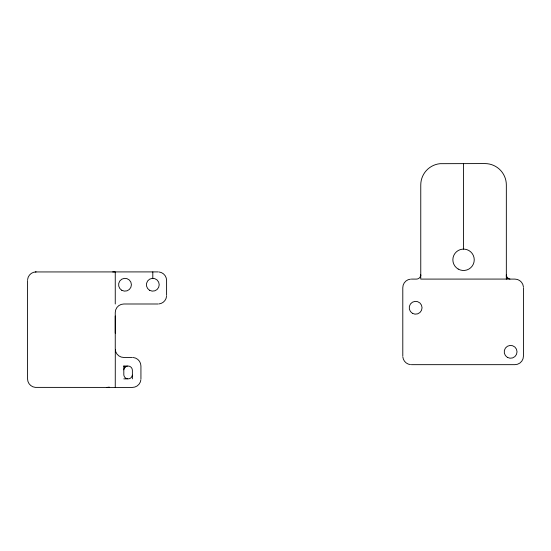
<?xml version="1.0" encoding="UTF-8"?>
<svg xmlns="http://www.w3.org/2000/svg" width="551" height="551" viewBox="0 0 551 551"><rect width="100%" height="100%" fill="white"/><g stroke="black" fill="none" stroke-linecap="round" stroke-linejoin="round"><path stroke-width="0.83" d="M506.335 276.526L506.341 184.971A21.393 21.393 0 0 0 484.942 163.578L440.063 163.681A21.393 21.393 0 0 0 420.764 184.971L420.764 275.672M115.297 349.754L115.255 387.422M123.837 369.886L123.817 366.029L127.674 366.05M132.371 378.868L132.35 375.004M420.744 275.238L420.764 279.095L510.198 279.075M507.898 278.124L506.335 279.095L506.335 274.818M35.271 271.946L158.041 271.905M107.541 387.381L106.701 387.422A8.554 8.554 0 0 0 109.188 387.057M123.817 378.868L127.674 378.847M112.686 271.918L115.255 271.905L115.255 303.994M411.356 279.095L416.487 279.095A4.277 4.277 0 0 0 420.764 274.818M510.612 279.095L514.896 279.095A8.554 8.554 0 0 1 523.409 286.816M158.041 303.994L123.817 303.994A8.554 8.554 0 0 0 115.255 312.548L115.255 348.914A8.554 8.554 0 0 0 123.817 357.475L132.371 357.475M411.356 364.666L514.896 364.666A8.554 8.554 0 0 0 523.45 356.111L523.45 287.65M123.817 366.029L125.07 367.283M463.549 163.578L463.549 249.1M402.795 356.111L402.795 287.65A8.554 8.554 0 0 1 410.516 279.137M166.602 295.432L166.602 280.459A8.554 8.554 0 0 0 158.881 271.946M152.806 271.905L152.806 278.324M140.932 378.868L140.932 366.029A8.554 8.554 0 0 0 133.211 357.516M132.371 374.584L132.371 370.306A4.277 4.277 0 0 0 128.094 366.029M123.817 370.306L123.817 374.584A4.277 4.277 0 0 0 127.26 378.785M115.255 316.033L115.255 333.148M27.55 280.459L27.55 378.868A8.554 8.554 0 0 0 35.271 387.381L132.371 387.422A8.554 8.554 0 0 0 140.891 379.701M132.288 375.424A4.277 4.277 0 0 1 128.094 378.868M123.899 369.473A4.277 4.277 0 0 1 127.26 366.112M166.56 296.273A8.554 8.554 0 0 1 158.881 303.952M27.591 279.619A8.554 8.554 0 0 1 36.104 271.905M410.516 364.624A8.554 8.554 0 0 1 402.836 356.945M509.778 279.013A4.277 4.277 0 0 1 506.355 275.238M121.785 290.294A6.419 6.419 0 0 0 131.413 284.736A6.419 6.419 0 0 0 121.785 279.185A6.419 6.419 0 0 0 121.785 290.294M149.596 290.294A6.419 6.419 0 0 0 159.218 284.736A6.419 6.419 0 0 0 149.596 279.185A6.419 6.419 0 0 0 149.596 290.294M507.409 357.385A6.419 6.419 0 0 0 517.031 351.827A6.419 6.419 0 0 0 507.409 346.269A6.419 6.419 0 0 0 507.409 357.385M412.423 313.319A6.419 6.419 0 0 0 422.052 307.761A6.419 6.419 0 0 0 412.423 302.203A6.419 6.419 0 0 0 412.423 313.319M458.205 269.06A10.696 10.696 0 0 0 474.246 259.796A10.696 10.696 0 0 0 458.205 250.533A10.696 10.696 0 0 0 458.205 269.06"/></g></svg>
